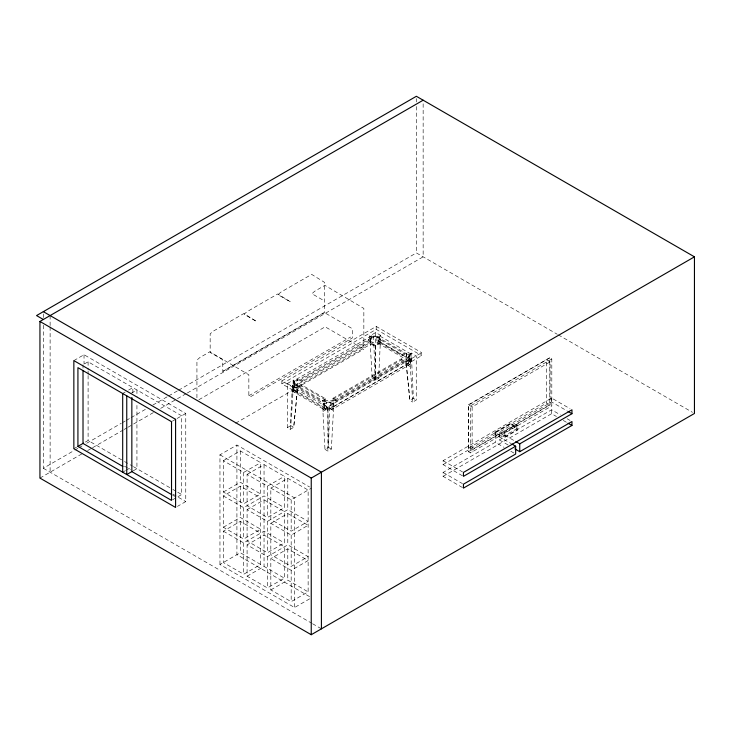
<?xml version="1.0" encoding="UTF-8"?>
<svg xmlns="http://www.w3.org/2000/svg" width="731" height="731" viewBox="0 0 731 731"><rect width="100%" height="100%" fill="white"/><g stroke="black" fill="none" stroke-linecap="round" stroke-linejoin="round"><path stroke-width="0.55" stroke-dasharray="3.65 2.74" d="M380.677 342.738L375.707 345.608L375.131 380.303L372.234 378.631L369.749 335.968L375.707 332.523L380.677 335.392L378.603 378.302L375.131 380.303L373.888 344.237L370.58 342.318L370.58 336.443L369.749 335.968M324.984 449.391L327.881 451.064L331.362 449.053L333.839 403.521L333.016 403.037L333.016 408.921L329.699 407.012L328.466 447.381L324.984 449.391L322.919 411.443L322.919 404.088L323.915 403.521L323.915 409.397M290.234 429.325L292.299 386.416L287.338 383.547L287.338 427.653L290.234 429.325L293.707 427.315L297.435 389.842L297.435 388.38L293.295 385.986M287.338 427.653L290.81 425.643L293.295 387.457M324.244 400.835L333.345 400.36L333.345 406.82L324.244 407.295L324.244 400.835L326.72 402.269L326.72 408.73L324.738 409.872L292.464 391.24L292.464 385.365L324.738 403.996L326.72 402.845L330.366 402.653L408.812 357.368L410.466 358.327L410.466 364.202L408.812 363.252L330.366 408.538L326.72 408.73L294.456 390.098L294.785 381.153L297.764 379.435L297.764 386.279L296.932 391.533L296.932 384.689L297.764 379.435M292.464 385.365L294.456 384.214L294.785 382.112L373.23 336.827L376.876 336.635L378.859 335.492L411.133 354.124L411.133 359.999L409.141 361.151L376.876 342.519L376.876 335.968L373.23 336.159L370.251 337.877L370.251 344.429L379.352 343.945L379.352 337.402L376.876 335.968M297.435 389.842L293.707 427.315L290.81 425.643M406.664 353.11L406.664 359.716L405.833 364.97L405.833 358.364L406.664 353.11L409.141 354.544L409.141 361.151M408.812 363.252L409.141 354.544M408.812 357.368L409.141 355.266L411.133 354.124M222.772 371.403L324.537 312.649L324.537 282.376L311.662 274.381L280.786 292.199L277.999 294.684L290.618 301.967L277.734 293.963L246.868 311.781L244.081 314.266L256.691 321.549L243.816 313.544L212.949 331.371L210.162 333.848L210.162 352.479L222.772 359.762L222.772 371.403L324.189 312.466L352.296 328.676L352.296 337.987L250.532 396.741L248.851 395.763L248.851 374.811L209.898 351.757L199.718 357.633L196.931 360.118L196.931 398.596M73.849 360.602L84.028 354.727L185.765 413.472L185.765 501.576L177.441 506.382M84.394 363.919L88.095 361.781L181.699 415.82L181.699 494.531L177.066 497.199M122.689 393.497L125.229 392.026M128.619 390.071L132.859 387.622L132.859 393.324M131.379 393.177L136.935 389.97L136.935 396.814M73.849 448.715L76.627 447.107M85.326 442.091L88.095 440.491L123.566 460.969M43.33 325.277L43.33 468.288L73.922 450.625M74.909 450.058L77.87 448.35M78.857 447.783L82.804 445.499M86.751 443.224L121.291 423.276M122.278 422.71L125.239 421.001M126.225 420.435L130.173 418.15M131.16 417.584L145.962 409.04M152.87 405.047L167.682 396.504M168.669 395.928L177.551 390.802M178.538 390.235L416.368 252.917L557.324 334.295M39.94 478.083L81.698 453.978M87.619 450.552L91.567 448.277M92.554 447.71L123.146 430.047M124.133 429.472L127.093 427.763M128.08 427.196L154.725 411.809M160.646 408.391L176.436 399.281M177.423 398.706L186.304 393.58M187.291 393.013L423.148 256.837L423.148 102.468M198.905 399.72L325.158 326.83L363.846 349.171L363.846 308.418L324.893 285.364L314.714 291.24L311.927 293.725L324.537 301.008M172.443 421.157L176.144 419.018M177.066 418.488L185.765 413.472M248.851 395.763L350.615 337.018M122.689 472.208L125.458 470.609M126.39 470.07L131.013 467.401M281.883 380.897L376.209 326.437L421.723 352.707L421.723 355.65L327.387 410.109L281.883 383.839L281.883 380.897L327.387 407.167L421.723 352.707M281.883 383.839L376.209 329.37L421.723 355.65M133.234 470.819L136.935 468.681L136.935 403.658M287.338 383.547L293.295 380.111L294.118 380.586L294.118 386.461L296.932 388.636M373.23 336.159L373.23 342.702L294.785 387.997L293.131 387.037L293.131 381.162L371.567 335.867L373.23 336.827M370.745 341.121L302.232 380.677L299.747 379.243L299.747 380.348L368.26 340.792L370.745 342.227L370.745 341.121L368.26 339.687L368.26 340.792M292.299 386.416L293.295 385.84M380.677 335.392L379.681 335.968L379.681 341.843L375.707 344.137M293.131 387.037L371.567 341.752L373.23 342.702M301.565 384.881L298.586 386.608L298.586 387.704L322.581 401.557L325.56 399.839L325.56 398.742L301.565 384.881L301.565 385.986L325.56 399.839M378.028 340.747L402.023 354.599L405.001 352.881L405.001 353.978L402.023 355.695L378.028 341.843L378.028 340.747L381.006 339.02L381.006 340.125L376.876 342.519M235.62 423.194L363.846 349.171M292.464 391.24L294.456 390.098M298.586 387.704L301.565 385.986M292.299 392.291L297.261 389.431L297.261 390.893L292.299 393.762M219.958 564.46L219.958 454.819L236.917 445.024L309.56 486.965M325.56 398.742L322.581 400.46L322.581 401.557M223.348 460.694L240.307 450.899L260.656 462.65L260.656 493.973L243.697 503.769L223.348 492.018L223.348 460.694L243.697 472.436L260.656 462.65M332.852 398.358L401.365 358.802L403.85 360.237L403.85 361.333L335.337 400.89L332.852 399.464L332.852 398.358L335.337 399.793L335.337 400.89M411.297 353.073L410.301 353.64L410.301 366.724L412.787 402.05L416.259 400.04L416.259 355.933L411.297 353.073L413.362 398.368L416.259 400.04M332.852 399.464L401.365 359.908L403.85 361.333M405.833 358.364L408.812 356.646M326.72 402.269L330.366 402.077L333.345 400.36M372.234 378.631L375.707 376.629L378.603 378.302M330.366 402.653L332.02 403.613L410.466 358.327M322.919 409.972L327.89 407.103M410.301 359.524L406.326 361.818L406.326 363.289L409.89 400.378L412.787 402.05M322.919 411.443L327.89 408.574L328.466 447.381L331.362 449.053M411.297 360.42L406.326 363.289L406.162 364.34L409.89 400.378L413.362 398.368M172.443 499.867L176.144 497.729M330.366 402.077L330.366 408.538L332.02 409.497L410.466 364.202M247.087 474.401L264.046 464.605L284.396 476.356L284.396 507.68L267.436 517.475L247.087 505.724L247.087 474.401L267.436 486.142L284.396 476.356M223.348 492.018L240.307 482.232L260.656 493.973M223.348 527.261L240.307 517.475L260.656 529.217L243.697 539.012L223.348 527.261L223.348 495.938L240.307 486.142L260.656 497.893L260.656 564.46L243.697 574.255L223.348 562.505L223.348 531.181L240.307 521.386L260.656 533.137M247.087 509.635L264.046 499.849L284.396 511.599L284.396 542.923L267.436 552.718L247.087 540.967L247.087 509.635L267.436 521.386L287.786 509.635L308.135 521.386L291.176 531.172L270.826 519.43L270.826 488.098L287.786 478.312L308.135 490.062L308.135 591.872L291.176 601.659L270.826 589.917L270.826 558.585L287.786 548.798L308.135 560.549L291.176 570.335L270.826 558.585M223.348 495.938L243.697 507.68L264.046 495.938L284.396 507.68M270.826 488.098L291.176 499.849L311.525 488.098M468.379 404.755L549.776 357.77L551.804 358.939L551.804 405.933L470.417 452.918L468.379 451.749L468.379 404.755L472.116 406.911L550.114 361.882L550.114 404.956L472.116 449.985L468.726 448.03L468.726 404.956L549.776 357.77L549.776 404.755L468.379 451.749M551.804 358.939L470.417 405.933L470.417 452.918M270.826 523.341L287.786 513.555L308.135 525.306L291.176 535.092L270.826 523.341L270.826 554.674L291.176 566.415L308.135 556.629L287.786 544.878L267.436 556.629L247.087 544.878L247.087 576.211L267.436 587.952L284.396 578.166L284.396 546.843L264.046 535.092L247.087 544.878M223.348 531.181L243.697 542.923L264.046 531.181L284.396 542.923M260.656 564.46L240.307 552.718L219.903 564.496L294.566 607.534L311.525 597.748M462.467 475.799L443.087 464.614L443.087 460.694L551.603 398.048L570.016 408.675M495.252 431.966L509.498 423.742A1.709 0.987 0 0 1 511.855 423.907L516.899 428.658L503.769 436.243L495.527 433.328A1.709 0.987 0 0 1 495.252 431.966L495.252 432.752A1.709 0.987 0 0 0 495.527 434.113L504.829 437.403L517.548 430.056L517.548 425.36L516.899 424.738L503.769 432.323L503.769 436.243M468.726 448.03L546.724 402.991L551.804 405.933M495.252 432.752L509.498 424.528A1.709 0.987 0 0 1 511.855 424.684L517.548 430.056M247.087 576.211L264.046 566.415L284.396 578.166M443.087 464.614L495.307 434.461L510.814 443.415M508.1 444.978L499.383 439.943L499.383 432.112L551.603 401.959L567.11 410.913M503.769 432.323L504.829 432.697L517.548 425.36M462.467 487.55L443.087 476.356L443.087 472.445L495.307 442.292L504.034 447.326M499.383 439.943L551.603 409.789L560.33 414.824M443.087 476.356L551.603 413.709L556.446 416.506M270.826 589.917L287.786 580.122L308.135 591.872M370.251 337.877L379.352 337.402M375.707 345.608L373.888 345.708L369.749 343.314M558.31 334.871L692.476 412.33M550.114 361.882L546.724 359.917L546.724 402.991M567.11 418.744L570.016 420.416M563.236 420.416L567.11 422.655M376.876 336.635L409.141 355.266M381.006 340.125L405.001 353.978M410.301 359.378L409.47 358.894L409.47 364.778L406.162 362.868L406.162 364.34L410.301 366.724M411.133 359.999L378.859 341.368L378.859 335.492M499.383 432.112L514.88 441.058M510.814 451.246L514.688 453.485M443.087 460.694L462.467 471.888M299.747 380.348L302.232 381.783L302.232 380.677M293.131 381.162L294.785 382.112M294.456 383.254L296.932 384.689M294.456 384.214L326.72 402.845M443.087 472.445L462.467 483.63M322.919 404.088L327.881 406.957L327.881 451.064M329.699 408.483L333.839 410.868M219.958 454.819L294.566 497.893L294.566 607.534M124.553 461.535L132.43 466.086M133.417 466.652L171.84 488.838M172.827 489.404L176.765 491.68M177.752 492.255L181.699 494.531M124.526 466.223L130.447 469.64M172.927 494.165L185.765 501.576M172.717 495.216L174.663 496.34M309.56 596.615L236.917 554.674L236.917 445.024M43.33 468.288L311.552 623.141M312.539 623.717L321.412 628.843M551.603 398.048L551.603 401.959M551.603 409.789L551.603 413.709M516.899 424.738L516.899 428.658M511.855 423.907L511.855 424.684M509.498 423.742L509.498 424.528M504.829 432.697L504.829 437.403M495.527 433.328L495.527 434.113M495.307 434.461L495.307 442.292M494.905 432.551L494.905 433.337M472.116 406.911L472.116 451.941M416.368 98.557L416.368 101.965M416.368 106.498L416.368 252.917M402.023 354.599L402.023 355.695M401.365 358.802L401.365 359.908M376.209 326.437L376.209 329.37M375.707 332.523L375.707 376.629M371.567 335.867L371.567 341.752M332.02 403.613L332.02 409.497M327.387 407.167L327.387 410.109M324.738 403.996L324.738 409.872M294.785 381.153L294.785 387.997M293.295 380.111L293.295 391.725M291.176 499.849L291.176 531.172M291.176 535.092L291.176 566.415M291.176 570.335L291.176 601.659M287.786 478.312L287.786 509.635M287.786 513.555L287.786 544.878M287.786 548.798L287.786 580.122M267.436 486.142L267.436 517.475M267.436 521.386L267.436 552.718M267.436 556.629L267.436 587.952M264.046 464.605L264.046 495.938M264.046 499.849L264.046 566.415M243.697 472.436L243.697 503.769M243.697 507.68L243.697 539.012M243.697 542.923L243.697 574.255M240.307 450.899L240.307 482.232M240.307 486.142L240.307 517.475M240.307 521.386L240.307 552.718M88.095 361.781L88.095 369.767M88.095 370.909L88.095 374.327M88.095 375.469L88.095 440.491M84.028 354.727L84.028 363.764M83.014 364.714L83.014 368.141M50.119 315.573L50.119 325.788M50.119 326.921L50.119 472.208M43.33 313.928L43.33 318.469"/><path stroke-width="1.1" d="M43.33 319.484L36.55 315.573L416.368 96.282L694.45 256.837L694.45 413.472L311.242 634.718L39.94 478.083L39.94 321.448L423.148 100.202M77.925 446.358L171.52 500.397L171.52 421.696L77.925 367.656L77.925 446.358L83.471 443.16M132.302 471.349L126.755 474.556L126.755 395.846M39.94 321.448L311.242 478.083L694.45 256.837M514.88 448.898L519.732 451.694L571.953 421.54L571.953 425.451L463.436 488.107L463.436 484.196L515.657 454.042L515.657 446.212L463.436 476.356L463.436 472.445L571.953 409.789L571.953 413.709L519.732 443.863L515.848 441.625M568.078 411.471L571.953 413.709M568.078 423.222L571.953 425.451M511.782 443.973L515.657 446.212M43.33 311.653L321.412 472.208L321.412 628.843M122.909 466.46L83.014 443.425L83.014 370.416M171.739 494.659L131.845 471.623L131.845 397.472M519.732 443.863L519.732 451.694M311.242 478.083L311.242 634.718M122.689 393.497L122.689 472.208M175.586 419.338L73.849 360.602L73.849 448.715L175.586 507.451L175.586 419.338"/></g></svg>
